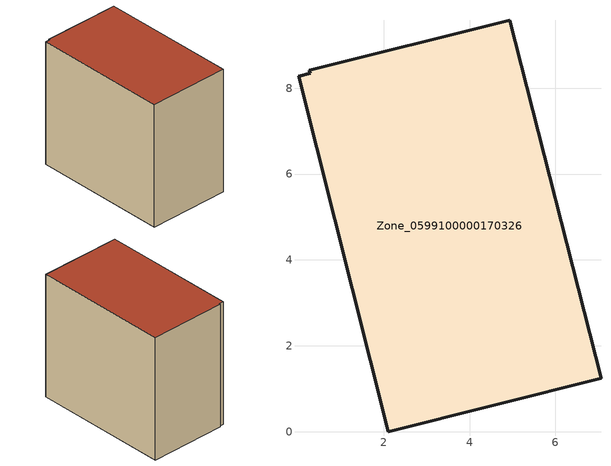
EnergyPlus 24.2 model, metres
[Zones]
Zone_0599100000170326
 floor ground (C_G): 7.06,1.24 2.11,0 0.02,8.28 0.29,8.34 0.27,8.42 4.94,9.58 z0
 wall outside (C_F): 7.06,1.24 4.94,9.58 0.27,8.42 0.29,8.34 0.02,8.28 2.11,0 7.06,1.24 z0:7.91
 roof outside (C_R): 2.11,0 7.06,1.24 4.94,9.58 0.27,8.42 0.29,8.34 0.02,8.28 z7.91
[BUILDING]
Pand.0599100000170326: North Axis=0; Terrain=City; Loads Convergence Tolerance Value=0.04; Temperature Convergence Tolerance Value=0.4; Solar Distribution=FullExterior; Maximum Number of Warmup Days=25; Minimum Number of Warmup Days=1
[Site:Location]
Rotterdam.The.Hague.AP_ZH_NLD Design_Conditions: Latitude=51.96; Longitude=4.45; Time Zone=1; Elevation=-4.5
[SITE:GROUNDTEMPERATURE:BUILDINGSURFACE]
18, 18, 18, 18, 18, 18, 18, 18, 18, 18, 18, 18
[MATERIAL] Thermal Absorptance=0.9; Solar Absorptance=0.7; Visible Absorptance=0.7
Name | Roughness | Thickness | Conductivity | Density | Specific Heat
G.TI.1975-1991 | MediumSmooth | 0.15 | 0.288461 | 540 | 1210
F.TI.1975-1991 | Rough | 0.3 | 0.230769 | 1920 | 840
R.TI.1975-1991 | MediumRough | 0.2 | 0.153846 | 1500 | 1000
[CONSTRUCTION]
C_G: G.TI.1975-1991
C_F: F.TI.1975-1991
C_R: R.TI.1975-1991
[ZONE]
Zone_0599100000170326: Type=1; Multiplier=1; Ceiling Height=Autocalculate; Volume=Autocalculate; Floor Area=autocalculate; Part of Total Floor Area=Yes
[ZONEINFILTRATION:DESIGNFLOWRATE]
Infil_Zone_0599100000170326: Zone or ZoneList or Space or SpaceList=Zone_0599100000170326; Schedule=AlwaysOn; Design Flow Rate Calculation Method=Flow/Area; Flow Rate per Floor Area=0.003; Constant Term Coefficient=1; Temperature Term Coefficient=0; Velocity Term Coefficient=0; Velocity Squared Term Coefficient=0
[HVACTEMPLATE:ZONE:IDEALLOADSAIRSYSTEM]
Zone_0599100000170326: Maximum Heating Supply Air Temperature=50; Minimum Cooling Supply Air Temperature=13; Maximum Heating Supply Air Humidity Ratio=0.0156; Minimum Cooling Supply Air Humidity Ratio=0.0077; Heating Limit=NoLimit; Cooling Limit=NoLimit; Dehumidification Control Type=ConstantSensibleHeatRatio; Cooling Sensible Heat Ratio=0.7; Dehumidification Setpoint=60; Humidification Control Type=None; Humidification Setpoint=30; Outdoor Air Method=None; Outdoor Air Flow Rate per Person=0.00944; Outdoor Air Flow Rate per Zone Floor Area=0; Outdoor Air Flow Rate per Zone=0; Demand Controlled Ventilation Type=None; Outdoor Air Economizer Type=NoEconomizer; Heat Recovery Type=None; Sensible Heat Recovery Effectiveness=0.7; Latent Heat Recovery Effectiveness=0.65
[ZONECONTROL:THERMOSTAT]
ThermostatControl_Zone_0599100000170326: Zone or ZoneList=Zone_0599100000170326; Control Type Schedule=DualSetpointControlType; Control 1=Thermostat_Zone_0599100000170326; Temperature Difference Between Cutout And Setpoint=0
[THERMOSTATSETPOINT:DUALSETPOINT]
Thermostat_Zone_0599100000170326: Heating Setpoint Temperature Schedule=HeatingSetpoint_Zone_0599100000170326; Cooling Setpoint Temperature Schedule=CoolingSetpoint_Zone_0599100000170326
[SCHEDULE:COMPACT]
HeatingSetpoint_Zone_0599100000170326: Through: 12/31, For: AllDays, Until: 24:00, 21
CoolingSetpoint_Zone_0599100000170326: Through: 12/31, For: AllDays, Until: 24:00, 24
DualSetpointControlType: Through: 12/31, For: AllDays, Until: 24:00, 4
AlwaysOn: Through: 12/31, For: AllDays, Until: 24:00, 1
